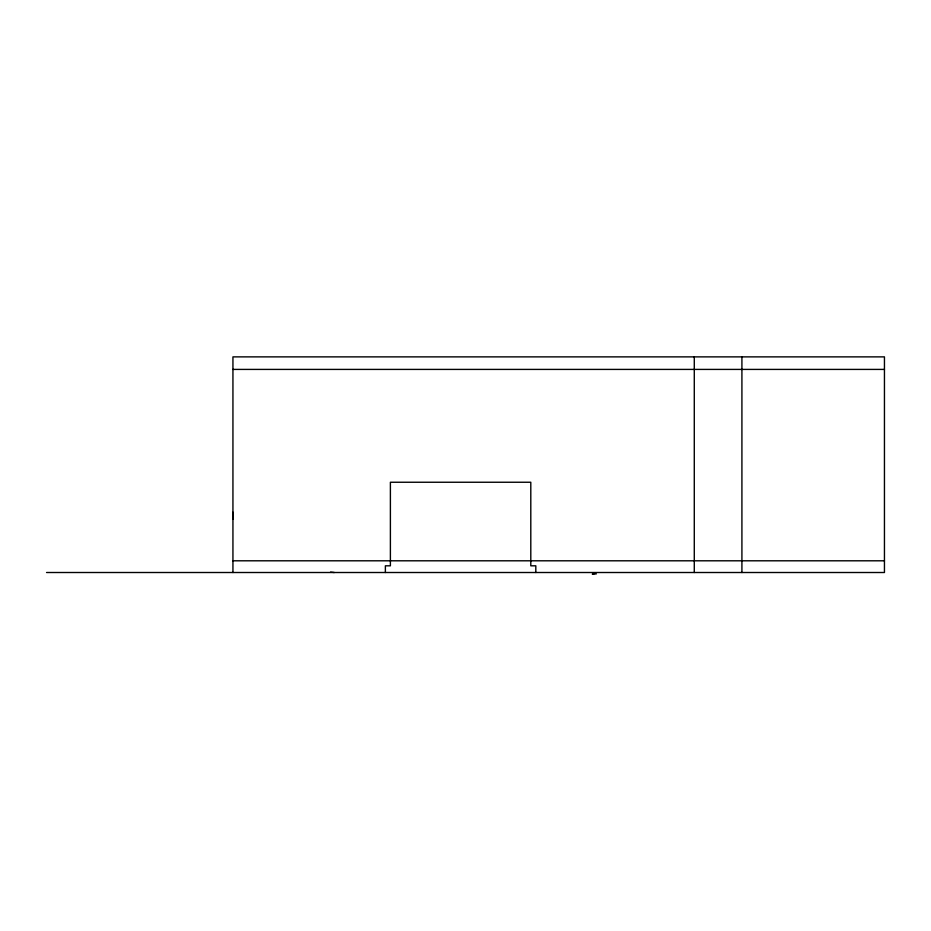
<?xml version="1.0" encoding="UTF-8"?>
<svg xmlns="http://www.w3.org/2000/svg" width="931" height="931" viewBox="0 0 931 931"><rect width="100%" height="100%" fill="white"/><g stroke="black" fill="none" stroke-linecap="round" stroke-linejoin="round"><path stroke-width="1.4" d="M233.006 512.236L233.076 519.242M593.85 573.962L592.279 574.09L596.352 573.892M232.936 369.409L884.45 369.409M232.936 560.799L884.45 560.799M46.55 572.507L884.45 572.507L884.45 356.876L232.936 356.876L232.936 572.507M330.54 572.111L334.299 572.507M741.914 356.876L741.914 572.507M694.282 356.876L694.282 572.507M535.814 572.507L535.814 565.815L530.798 565.815L530.798 482.246L390.392 482.246L390.392 565.815L385.376 565.815L385.376 572.507"/></g></svg>
